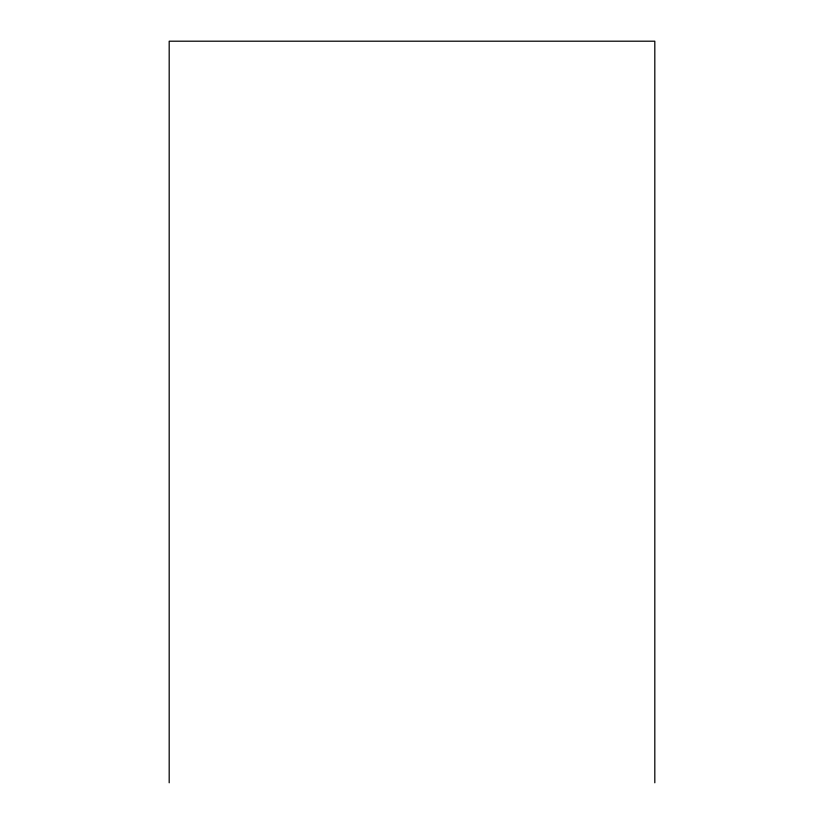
<?xml version="1.0" encoding="UTF-8"?>
<svg xmlns="http://www.w3.org/2000/svg" width="824" height="824" viewBox="0 0 824 824"><rect width="100%" height="100%" fill="white"/><g stroke="black" fill="none" stroke-linecap="round" stroke-linejoin="round"><path stroke-width="1.24" d="M654.812 782.8L654.812 41.2L169.188 41.2L169.188 782.8"/></g></svg>
